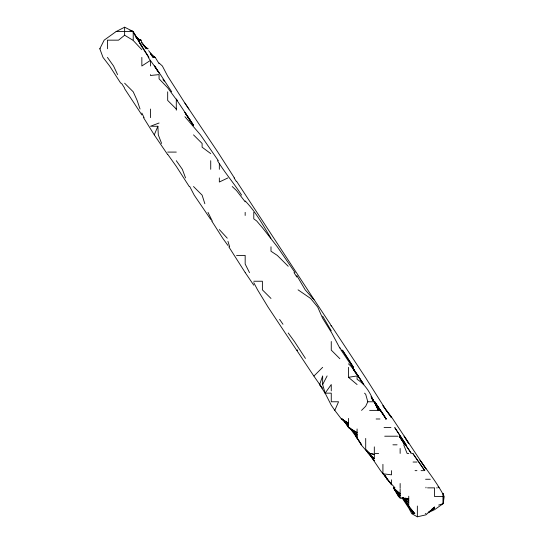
<?xml version="1.0" encoding="UTF-8"?>
<svg xmlns="http://www.w3.org/2000/svg" width="544" height="544" viewBox="0 0 544 544"><rect width="100%" height="100%" fill="white"/><g stroke="black" fill="none" stroke-linecap="round" stroke-linejoin="round"><path stroke-width="0.82" d="M428.121 512.693L434.581 509.674L443.19 503.642L444.19 496.475C437.6 483.568 428.352 471.934 419.886 460.122M167.681 154.646L154.265 134.871L157.889 126.262L150.464 126.262L159.072 122.998M348.48 418.397L348.48 425.755L341.979 418.989L348.48 424.517L341.578 418.989L348.48 423.157L341.374 418.989L334.805 410.38L338.565 401.771L331.262 401.771L331.262 393.156L325.135 393.156L322.653 384.547L322.653 375.938L319.641 384.547L325.033 393.156M364.534 393.156L365.704 394.278L367.792 401.771L365.704 406.246L361.549 410.38M120.741 83.212L109.609 65.994L103.006 57.385L99.81 48.77L104.156 40.161L116.124 31.552L124.63 27.2L133.239 31.552L141.848 46.675L148.689 57.385M322.653 384.547L327.121 375.938M314.044 375.938L322.653 367.329M124.63 27.2L124.63 35.21L118.551 40.161L107.413 40.161L107.413 48.77M431.412 509.565L434.581 506.988L425.966 514.835L417.357 516.8L411.74 513.692L408.748 508.008L401.996 497.801M429.094 511.89L434.581 508.286L428.842 511.89M227.943 177.915L219.334 182.022L219.334 177.915M313.766 375.938L296.82 350.438L297.568 350.112L296.582 350.112L268.042 307.061L257.564 289.843L253.776 282.662M438.654 505.084L443.19 503.642L443.19 493.626L443.19 503.642M348.48 367.329L348.48 377.318L357.088 375.938L357.088 379.304C365.289 384.39 370.437 392.945 373.83 401.771L374.313 401.928M116.124 31.552L133.239 31.552L130.111 30.423L133.239 31.552M138.7 39.726L140.257 40.161L138.156 39.1L141.093 40.161L141.848 43.289M99.81 48.77L100.205 48.77M146.343 47.994L148.056 48.77L145.302 47.382M153.184 56.637L155.224 57.385L159.072 63.662M167.681 152.089L176.29 152.089M236.558 255.401L245.167 255.401L245.167 264.017L249.506 272.626M253.776 281.234L262.385 281.234L262.385 289.843L270.994 298.452M367.792 401.771L373.83 401.771L371.09 396.746M369.621 410.38L379.372 410.38L374.313 402.064L378.352 410.38L374.313 401.805L386.179 418.989L383.384 414.766M376.128 418.989L379.957 418.989M385.506 418.989L386.07 418.989L382.922 413.603L374.313 401.771M384.071 427.598L390.952 427.598M384.71 436.206L397.827 436.206M392.918 444.815L397.072 444.815M378.638 453.424L374.313 453.424L374.313 446.869M408.748 453.424L407.109 453.424L403.682 444.815M413.052 462.04L416.928 462.04M415.058 470.648L416.935 470.648M421.049 470.648L423.66 470.648M425.585 479.257L430.331 479.257M427.557 487.866L434.581 487.866L434.581 496.475M436.587 487.866L437.328 487.866M435.064 496.475L443.19 496.475M425.286 513.692L425.966 513.692M387.178 479.257L384.622 475.089L387.178 479.257L394.992 487.866L393.346 487.866L400.139 495.931L393.53 487.866L398.432 496.475L400.139 498.073L408.748 498.821L404.838 498.066M366.126 450.031L368.24 453.424L374.313 458.735L374.313 454.41L369.689 453.424L365.704 450.099L361.182 444.815L357.088 437.879L361.57 444.815L355.708 436.206L357.088 438.029L357.088 428.964M374.313 454.41L369.845 453.424L366.296 450.092M138.734 39.569L141.093 40.161M402.485 498.025L408.748 500.364L403.73 498.093M152.504 56.1L155.224 57.385M124.63 35.21L132.797 40.161M349.438 428.019L357.088 432.657L348.5 427.598L343.312 419.648M298.064 289.843L310.631 298.452L317.703 307.061L322.653 318.308L331.711 332.894L339.871 348.208M145.84 47.41L147.839 48.77M136.014 37.278L140.182 40.161M154.544 57.385L151.824 55.461L154.496 57.385L151.035 54.162L154.258 57.385L150.464 52.979L150.464 53.625M402.125 497.896L408.748 502.636L404.369 499.038M146.186 47.865L147.424 48.77L142.963 44.384M137.136 38.236L139.74 40.161L136.197 37.121M348.48 377.318L357.088 384.547M348.738 427.598L357.088 434.724L349.221 427.598L357.088 436.206L349.608 427.598L357.088 438.029M210.725 153.598L202.116 147.2L202.116 143.48L193.508 134.871M374.313 458.735L368.628 453.424L366.194 450.303M136.204 37.373L139.169 40.161L136.476 37.223M232.213 186.524L236.558 190.618L245.167 201.824M184.899 116.702L200.484 134.871L218.314 160.698M348.48 363.841L352.063 367.329L363.841 384.547L352.322 367.329L358.19 375.938M176.29 109.038L167.681 100.429L167.681 91.82M124.63 83.212L133.239 91.82L137.136 100.429L140.046 109.038M193.508 186.524L202.116 195.14L204.857 203.748M339.871 358.72L331.262 350.112L331.262 341.503M141.848 49.694L133.239 40.508L133.205 31.552M404.729 500.446L413.229 513.692L404.729 500.446M219.334 229.575L227.263 238.184M312.814 298.452L305.198 289.843L296.82 275.57M348.48 425.755L342.536 418.989L348.48 426.843L343.815 420.294M402.852 498.318L408.748 505.084L403.152 498.318M438.056 486.724L439.049 487.866M136.265 37.223L138.788 40.161L133.702 33.089M407.701 505.084L414.854 513.692L408.748 506.321M288.211 266.268L277.284 255.401L270.994 251.233L270.994 246.792M142.854 44.506L146.35 48.77L141.848 42.282M357.088 374.347L363.637 384.547M245.167 200.906C255.836 211.868 263.024 225.257 270.932 238.184M176.29 99.028L177.351 100.429M148.22 57.385L160.48 74.603L171.686 91.82M391.53 484.908L384.69 475.422L387.389 479.257L380.542 470.648L369.872 454.804M369.954 454.757L374.313 460.741L366.194 450.031M148.648 50.64L150.464 53.135M288.211 332.982L294.399 341.503L305.436 358.408M227.943 245.46L222.686 238.184L211.725 220.966M319.654 384.547L322.225 388.11L314.044 376.332M107.413 57.385L113.553 65.994L117.572 74.603M176.29 99.498L167.681 87.781L159.072 78.819L159.072 74.603L150.464 75.48L150.464 74.603M176.29 160.698L182.342 169.306L185.545 177.915M217.512 160.698C224.801 172.706 234.022 183.342 241.618 195.14M374.313 402.172L380.052 410.38L374.313 402.2L379.372 410.38M372.633 399.779L371.756 398.46M210.725 219.436L194.215 195.14L189.727 186.524M279.602 319.416L282.982 324.278M402.546 497.801L408.748 506.219L408.748 496.216M253.776 285.206L245.235 272.626M313.106 298.452L314.044 299.812M341.095 350.112L352.594 367.329L356.272 373.85M334.805 410.38L331.262 405.239L325.135 393.156L331.262 384.547L331.262 390.905M176.997 100.429L193.508 125.066M185.769 113.846L193.508 125.623L184.899 112.438L190.937 121.666M124.63 88.72L141.848 114.913M167.681 154.306L176.29 166.355L189.23 186.524M236.558 181.254L313.324 298.452M382.922 414.066L374.762 401.771L386.07 418.989M372.014 398.46L374.272 401.771M159.072 63.016L162.364 65.994L167.681 76.16L184.899 103.102L217.804 152.089L234.382 177.915M314.044 299.54L330.412 324.278M184.899 103.102L188.877 109.038M403.118 497.801L404.002 499.127M405.328 501.112L407.538 504.424M421.396 462.04L425.966 468.914L391.53 417.024L386.39 410.38L391.53 417.758L382.922 405.647L386.267 410.38L365.704 377.876L331.262 325.604M150.464 53.475L153.034 57.385L150.464 53.373M134.626 34.551L148.947 57.385M330.494 324.87L331.262 326.04M371.878 398.46L374.048 401.771L371.178 396.746M143.534 117.647L154.265 134.871M295.066 272.626L277.318 246.792L262.385 227.664L256.68 220.966L253.776 218.851L253.776 212.357M162.976 79.24L164.268 81.226M154.55 65.994L159.072 73.025L154.741 65.994M403.029 497.801L403.879 499.127M192.222 123.678L193.508 125.684M403.036 497.801L403.886 499.127M188.421 117.647L193.508 125.63M385.132 475.789L387.348 479.257L391.53 484.153L391.53 479.801M121.482 83.212L124.63 88.148M294.018 272.626L296.82 277.025M154.904 66.647L157.821 71.244M245.167 272.524L228.8 246.792M322.653 316.152L331.262 330.84M352.063 367.329L355.416 372.64M234.076 177.915L236.144 181.213M339.871 347.616L341.319 350.112M141.848 46.675L138.346 40.161M212.228 220.966L207.998 212.357M141.848 113.043L144.092 117.647M161.616 143.48L158.297 134.871L157.889 126.262M227.943 241.305L229.643 246.792M133.056 31.552L133.239 32.443M425.966 487.206L425.966 487.866M417.357 506.022L417.357 516.8M400.139 448.46L400.139 453.424M400.139 483.5L400.139 487.866M400.139 488.702L400.139 496.475M400.139 497.325L400.139 498.073M391.53 470.648L391.53 474.844L382.922 473.776L382.922 464.331M365.704 438.423L365.704 449.745M245.167 212.357L245.167 215.465M219.334 163.608L219.334 169.306M210.725 160.698L210.725 169.306M176.29 100.429L176.29 110.187M150.464 65.994L150.464 60.384L141.848 65.994L141.848 57.385M150.464 109.038L150.464 117.647M400.139 493.836L393.346 487.866L400.139 493.836M400.139 437.369L399.174 436.206L405.226 444.815L399.296 436.206L404.79 444.815L400.139 437.369M400.364 436.206L394.754 427.598L406.144 444.815L400.364 436.206M424.755 470.648L412.801 453.424L424.755 470.648M408.748 449.48L405.498 444.815L411.278 453.424L408.748 449.473M348.48 359.475L342.407 350.112L353.491 367.329L348.48 359.475M399.092 496.475L393.53 487.866L399.092 496.475M408.748 443.462L404.158 436.206L408.748 443.462"/></g></svg>
